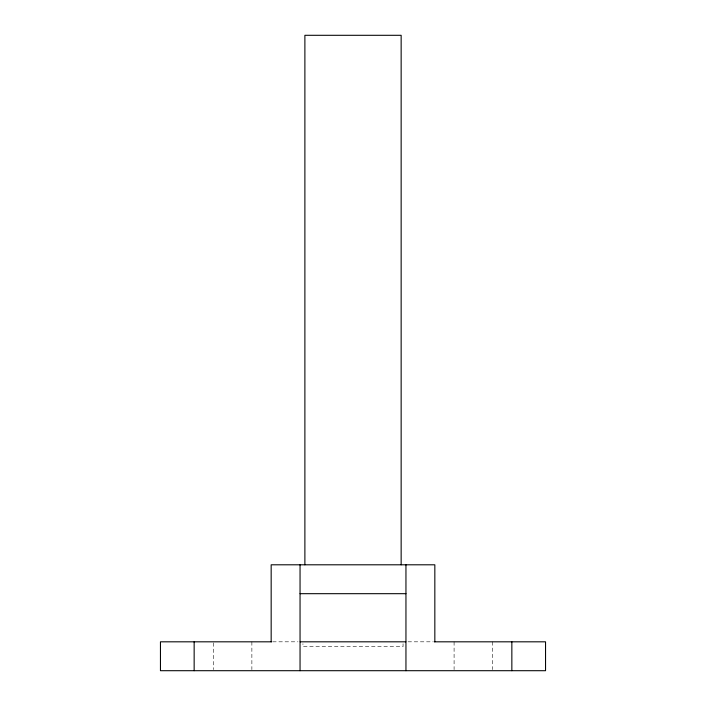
<?xml version="1.0" encoding="UTF-8"?>
<svg xmlns="http://www.w3.org/2000/svg" width="706" height="706" viewBox="0 0 706 706"><rect width="100%" height="100%" fill="white"/><g stroke="black" fill="none" stroke-linecap="round" stroke-linejoin="round"><path stroke-width="0.53" stroke-dasharray="3.53 2.65" d="M272.684 641.816L297.985 641.816M408.015 641.816L433.316 641.816M492.594 641.816L492.594 669.632M454.09 641.816L454.09 669.632M403.055 643.74L403.055 646.634L302.945 646.634L302.945 643.74M251.874 641.816L251.874 669.632M213.441 642.884L213.441 669.632"/><path stroke-width="1.06" d="M300.05 593.684L405.95 593.684M271.581 641.816L160.456 641.816L160.456 670.7L545.544 670.7L545.544 641.816L434.419 641.816M300.191 641.816L405.809 641.816M511.85 641.816L511.85 670.7M434.834 641.816L434.834 564.8L271.166 564.8L271.166 641.816M405.95 564.8L405.95 670.7M401.149 564.8L401.149 35.3L304.886 35.3L304.886 564.8M300.05 564.8L300.05 670.7M194.15 641.816L194.15 670.7"/></g></svg>
